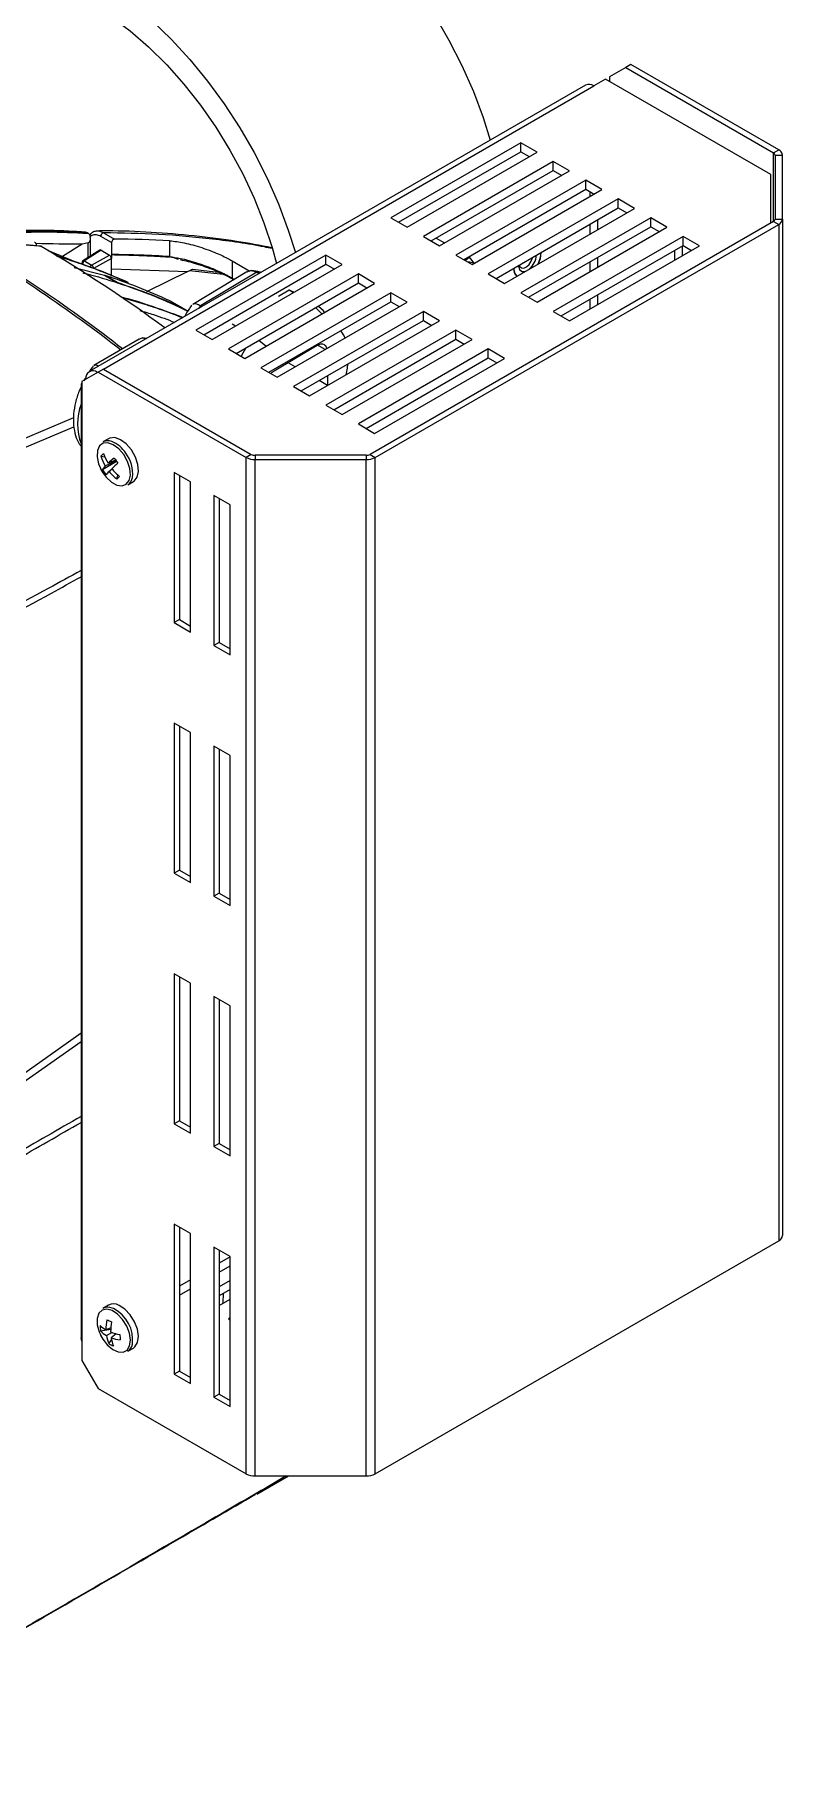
# Model space of a CAD drawing. Extents: x 9.3 to 87.2, y 1.1 to 68.8.
# Drawn here: x 62.23 to 66.3, y 48.54 to 57.94 of the extents above; entities that cross this region are included whole.
import ezdxf

# ---------------------------------------------------------------- set-up
doc = ezdxf.new("R2010")
doc.units = 0
doc.header["$MEASUREMENT"] = 0
doc.layers.add('OBJECT', color=7, linetype='CONTINUOUS')

msp = doc.modelspace()

# ---------------------------------------------------------------- linework, layer by layer
at = {"layer": 'OBJECT'}
for p, q in [((65.4431, 57.7638), (65.3547, 57.7127)), ((65.3547, 57.7127), (65.3547, 57.6882)), ((65.4714, 57.7801), (65.4431, 57.7638)), ((65.4431, 57.7638), (66.2475, 57.2994)), ((66.2758, 57.3157), (65.4714, 57.7801)), ((65.2249, 57.6682), (62.5237, 56.1088)), ((62.6006, 56.1228), (65.2699, 57.6637)), ((65.3335, 57.7005), (65.2699, 57.6637)), ((66.2322, 57.1817), (65.3335, 57.7005)), ((64.8721, 57.3545), (64.165, 56.9463)), ((64.9605, 57.3035), (64.8721, 57.3545)), ((64.8721, 57.3055), (64.8721, 57.3545)), ((64.2075, 56.9218), (64.8721, 57.3055)), ((64.2534, 56.8953), (64.9605, 57.3035)), ((65.0489, 57.2525), (64.3418, 56.8443)), ((64.8721, 57.3055), (64.9181, 57.279)), ((65.1373, 57.2014), (65.0489, 57.2525)), ((65.0489, 57.2035), (65.0489, 57.2525)), ((66.2475, 57.2994), (66.2758, 57.3157)), ((66.2475, 56.9259), (66.2475, 57.2994)), ((66.2563, 57.2871), (66.2563, 56.9382)), ((66.2563, 57.2871), (66.2963, 57.2871)), ((66.2963, 56.9382), (66.2963, 57.2871)), ((64.3842, 56.8198), (65.0489, 57.2035)), ((64.4302, 56.7932), (65.1373, 57.2014)), ((65.2257, 57.1504), (64.5186, 56.7422)), ((65.0489, 57.2035), (65.0949, 57.1769)), ((65.3141, 57.0994), (65.2257, 57.1504)), ((65.2257, 57.1014), (65.2257, 57.1504)), ((66.2322, 56.9171), (66.2322, 57.1817)), ((64.561, 56.7177), (65.2257, 57.1014)), ((64.607, 56.6912), (65.3141, 57.0994)), ((65.2257, 57.1014), (65.2716, 57.0749)), ((65.2487, 57.0881), (65.2487, 57.0616)), ((65.4025, 57.0484), (64.6954, 56.6402)), ((64.7378, 56.6157), (65.4025, 56.9994)), ((64.7837, 56.5891), (65.4909, 56.9973)), ((65.4909, 56.9973), (65.4025, 57.0484)), ((65.4025, 56.9994), (65.4025, 57.0484)), ((65.4025, 56.9994), (65.4484, 56.9728)), ((62.5138, 56.8635), (62.5125, 56.8643)), ((62.5162, 56.8621), (62.5138, 56.8635)), ((62.6012, 56.8642), (62.6606, 56.8299)), ((66.2475, 56.9259), (64.0518, 55.6584)), ((64.0801, 55.6421), (66.2758, 56.9096)), ((64.165, 56.9463), (64.2534, 56.8953)), ((65.5792, 56.9463), (64.8721, 56.5381)), ((64.9146, 56.5136), (65.5792, 56.8973)), ((64.9605, 56.4871), (65.6676, 56.8953)), ((65.2487, 56.9106), (65.2487, 56.8575)), ((65.2911, 56.882), (65.2911, 56.9351)), ((65.6676, 56.8953), (65.5792, 56.9463)), ((65.5792, 56.8973), (65.5792, 56.9463)), ((65.5792, 56.8973), (65.6252, 56.8708)), ((66.2475, 56.9259), (66.2758, 56.9096)), ((66.2563, 56.9382), (66.2963, 56.9382)), ((66.2758, 56.9096), (66.2758, 51.3776)), ((66.2963, 56.9382), (66.2963, 51.4061)), ((62.2364, 56.7958), (62.2364, 56.7933)), ((62.2654, 56.7889), (62.2612, 56.7905)), ((62.4845, 56.8016), (62.3777, 56.7356)), ((62.5174, 56.8095), (62.4845, 56.8016)), ((62.5803, 56.7699), (62.4894, 56.7117)), ((62.588, 56.7693), (62.4975, 56.7113)), ((62.5174, 56.8614), (62.5162, 56.8621)), ((62.5174, 56.7296), (62.5174, 56.8095)), ((62.5309, 56.7382), (62.5309, 56.8361)), ((62.6444, 56.8108), (62.5861, 56.8444)), ((62.588, 56.7693), (62.6338, 56.7428)), ((62.6444, 56.8108), (62.6444, 56.7458)), ((62.9607, 56.8207), (62.9607, 56.7345)), ((64.3418, 56.8443), (64.4302, 56.7932)), ((64.4111, 56.8353), (64.4571, 56.8088)), ((65.756, 56.8443), (65.0489, 56.4361)), ((65.0913, 56.4116), (65.756, 56.7953)), ((65.1373, 56.385), (65.8444, 56.7932)), ((65.7507, 56.7922), (65.7507, 56.7391)), ((65.8444, 56.7932), (65.756, 56.8443)), ((65.756, 56.7953), (65.756, 56.8443)), ((65.756, 56.7953), (65.802, 56.7687)), ((62.347, 56.7362), (62.4152, 56.7162)), ((62.4421, 56.676), (62.6065, 56.6328)), ((62.4825, 56.699), (62.4825, 56.6939)), ((62.4975, 56.7113), (62.5364, 56.6888)), ((62.5364, 56.6888), (62.6338, 56.7428)), ((62.6444, 56.7245), (62.5475, 56.6707)), ((62.6444, 56.7458), (62.6444, 56.7326)), ((62.6444, 56.7326), (62.6444, 56.7245)), ((62.6444, 56.6673), (62.6444, 56.7245)), ((63.8115, 56.7422), (63.1044, 56.334)), ((63.1468, 56.3095), (63.8115, 56.6932)), ((63.1928, 56.283), (63.8999, 56.6912)), ((63.3013, 56.7117), (63.398, 56.6559)), ((63.3013, 56.7117), (63.3013, 56.6179)), ((63.8999, 56.6912), (63.8115, 56.7422)), ((63.8115, 56.6932), (63.8115, 56.7422)), ((63.8115, 56.6932), (63.8574, 56.6667)), ((64.5186, 56.7422), (64.607, 56.6912)), ((64.5694, 56.7128), (64.5911, 56.7314)), ((64.5879, 56.7332), (64.5911, 56.7314)), ((64.5911, 56.7314), (64.6185, 56.6978)), ((65.2487, 56.7065), (65.2487, 56.6534)), ((65.2911, 56.6779), (65.2911, 56.731)), ((65.7083, 56.7677), (65.7083, 56.7147)), ((62.6065, 56.6328), (62.6772, 56.592)), ((62.6801, 56.5911), (62.6094, 56.6319)), ((62.6444, 56.6673), (63.0609, 56.6535)), ((62.6444, 56.6284), (62.6444, 56.6673)), ((63.0609, 56.6535), (62.835, 56.5435)), ((63.0609, 56.6535), (63.0849, 56.6654)), ((63.2518, 56.6377), (63.069, 56.6576)), ((63.0849, 56.6654), (63.2257, 56.6498)), ((63.3818, 56.6509), (63.0868, 56.4748)), ((63.4356, 56.6496), (63.1291, 56.4666)), ((63.9882, 56.6402), (63.2811, 56.2319)), ((63.3013, 56.6179), (63.3141, 56.6105)), ((63.3044, 56.611), (63.3098, 56.6079)), ((63.3236, 56.2075), (63.9882, 56.5912)), ((63.3695, 56.1809), (64.0766, 56.5891)), ((63.4356, 56.6496), (63.448, 56.6424)), ((63.4558, 56.6469), (63.4356, 56.6496)), ((64.0766, 56.5891), (63.9882, 56.6402)), ((63.9882, 56.5912), (63.9882, 56.6402)), ((63.9882, 56.5912), (64.0342, 56.5646)), ((64.6954, 56.6402), (64.7837, 56.5891)), ((64.8481, 56.6288), (64.85, 56.6274)), ((64.8736, 56.6562), (64.8737, 56.6562)), ((62.7024, 56.5114), (62.8395, 56.4713)), ((63.0323, 56.4531), (62.9616, 56.4939)), ((64.165, 56.5381), (63.4579, 56.1299)), ((63.5004, 56.1054), (64.165, 56.4891)), ((63.5463, 56.0789), (64.2534, 56.4871)), ((63.611, 56.5521), (63.553, 56.5175)), ((63.635, 56.5383), (63.611, 56.5521)), ((63.6411, 56.5391), (63.611, 56.5521)), ((64.2534, 56.4871), (64.165, 56.5381)), ((64.165, 56.4891), (64.165, 56.5381)), ((64.165, 56.4891), (64.211, 56.4626)), ((64.8721, 56.5381), (64.9605, 56.4871)), ((65.2487, 56.5024), (65.2487, 56.4493)), ((65.2911, 56.4738), (65.2911, 56.5269)), ((63.0323, 56.4531), (63.0603, 56.4389)), ((63.1291, 56.4666), (63.1177, 56.4518)), ((63.1291, 56.4666), (63.1363, 56.4625)), ((64.3418, 56.4361), (63.6347, 56.0278)), ((63.7885, 56.4228), (63.7556, 56.4569)), ((63.8041, 56.4318), (63.7959, 56.441)), ((64.4302, 56.385), (64.3418, 56.4361)), ((64.3418, 56.3871), (64.3418, 56.4361)), ((65.0489, 56.4361), (65.1373, 56.385)), ((63.1044, 56.334), (63.1928, 56.283)), ((63.3198, 56.3563), (63.3011, 56.3671)), ((63.6771, 56.0034), (64.3418, 56.3871)), ((63.7231, 55.9768), (64.4302, 56.385)), ((64.5186, 56.334), (63.8115, 55.9258)), ((64.3418, 56.3871), (64.3878, 56.3605)), ((64.607, 56.283), (64.5186, 56.334)), ((64.5186, 56.285), (64.5186, 56.334)), ((62.7945, 56.286), (62.5486, 56.1417)), ((62.835, 56.2885), (62.8143, 56.2919)), ((63.2811, 56.2319), (63.3695, 56.1809)), ((63.3762, 56.2378), (63.3499, 56.1923)), ((63.485, 56.2476), (63.446, 56.2781)), ((63.5301, 56.1122), (63.7643, 56.2519)), ((63.807, 56.2294), (63.7661, 56.253)), ((63.8539, 55.9013), (64.5186, 56.285)), ((63.8999, 55.8748), (64.607, 56.283)), ((64.6954, 56.2319), (63.9882, 55.8237)), ((64.5186, 56.285), (64.5645, 56.2585)), ((64.7837, 56.1809), (64.6954, 56.2319)), ((64.6954, 56.183), (64.6954, 56.2319)), ((62.6006, 56.1228), (62.5723, 56.1064)), ((62.6006, 56.1228), (63.4049, 55.6584)), ((63.4579, 56.1299), (63.5463, 56.0789)), ((63.6435, 56.135), (63.6053, 56.157)), ((64.0307, 55.7992), (64.6954, 56.183)), ((64.0766, 55.7727), (64.7837, 56.1809)), ((64.6954, 56.183), (64.7413, 56.1564)), ((62.4787, 56.0309), (62.4787, 50.8499)), ((62.5723, 56.1064), (62.4839, 56.0554)), ((62.4839, 56.0554), (62.4839, 50.7275)), ((62.5723, 56.1064), (63.3767, 55.6421)), ((63.6347, 56.0278), (63.7231, 55.9768)), ((63.8203, 56.0329), (63.7743, 56.0595)), ((63.8198, 56.0857), (63.8206, 56.0331)), ((63.8115, 55.9258), (63.8999, 55.8748)), ((62.4386, 55.8568), (62.0785, 55.7052)), ((62.1261, 55.6751), (62.4404, 55.8074)), ((62.6285, 55.7437), (62.5978, 55.7259)), ((63.9882, 55.8237), (64.0766, 55.7727)), ((62.587, 55.648), (62.6084, 55.6442)), ((63.4049, 55.6584), (63.3767, 55.6421)), ((63.3767, 50.11), (63.3767, 55.6421)), ((63.4262, 55.6533), (63.4262, 55.6302)), ((64.0306, 55.6533), (63.4262, 55.6533)), ((64.0306, 55.6533), (64.0306, 55.6302)), ((64.0518, 55.6584), (64.0801, 55.6421)), ((64.0801, 50.11), (64.0801, 55.6421)), ((62.5957, 55.5755), (62.6717, 55.6213)), ((62.6104, 55.5951), (62.6706, 55.6229)), ((62.6676, 55.6271), (62.6258, 55.6103)), ((62.6484, 55.5783), (62.6312, 55.5653)), ((63.0743, 55.508), (62.9859, 55.559)), ((62.9859, 55.559), (62.9859, 54.7425)), ((63.4262, 55.6302), (64.0306, 55.6302)), ((63.4262, 50.0982), (63.4262, 55.6302)), ((64.0306, 50.0982), (64.0306, 55.6302)), ((62.6736, 55.5238), (62.6792, 55.5457)), ((62.7328, 55.4921), (62.7635, 55.5098)), ((63.0142, 55.5427), (63.0142, 54.7588)), ((63.0743, 54.6914), (63.0743, 55.508)), ((63.2016, 55.4345), (63.2016, 54.6179)), ((63.29, 55.3835), (63.2016, 55.4345)), ((63.2299, 55.4182), (63.2299, 54.6343)), ((63.29, 54.5669), (63.29, 55.3835)), ((63.0142, 54.7588), (62.9859, 54.7425)), ((62.9859, 54.7425), (63.0743, 54.6914)), ((63.0142, 54.7588), (63.0743, 54.7241)), ((63.2299, 54.6343), (63.2016, 54.6179)), ((63.2016, 54.6179), (63.29, 54.5669)), ((63.2299, 54.6343), (63.29, 54.5996)), ((63.0743, 54.1443), (62.9859, 54.1954)), ((62.9859, 54.1954), (62.9859, 53.3788)), ((63.0142, 54.179), (63.0142, 53.3952)), ((63.0743, 53.3278), (63.0743, 54.1443)), ((63.2016, 54.0709), (63.2016, 53.2543)), ((63.29, 54.0198), (63.2016, 54.0709)), ((63.2299, 54.0545), (63.2299, 53.2707)), ((63.29, 53.2033), (63.29, 54.0198)), ((63.0142, 53.3952), (62.9859, 53.3788)), ((63.0142, 53.3952), (63.0743, 53.3605)), ((62.9859, 53.3788), (63.0743, 53.3278)), ((63.2299, 53.2707), (63.2016, 53.2543)), ((63.2016, 53.2543), (63.29, 53.2033)), ((63.2299, 53.2707), (63.29, 53.236)), ((62.9859, 52.8317), (62.9859, 52.0152)), ((63.0743, 52.7807), (62.9859, 52.8317)), ((63.0142, 52.8154), (63.0142, 52.0315)), ((63.0743, 51.9642), (63.0743, 52.7807)), ((63.2016, 52.7072), (63.2016, 51.8907)), ((63.29, 52.6562), (63.2016, 52.7072)), ((63.2299, 52.6909), (63.2299, 51.907)), ((63.29, 51.8397), (63.29, 52.6562)), ((62.4787, 52.5088), (62.1296, 52.2597)), ((62.1492, 52.2304), (62.4787, 52.4623)), ((63.0142, 52.0315), (62.9859, 52.0152)), ((62.9859, 52.0152), (63.0743, 51.9642)), ((63.0142, 52.0315), (63.0743, 51.9968)), ((63.2299, 51.907), (63.2016, 51.8907)), ((63.2016, 51.8907), (63.29, 51.8397)), ((63.2299, 51.907), (63.29, 51.8723)), ((62.9859, 51.4681), (62.9859, 50.6516)), ((63.0743, 51.4171), (62.9859, 51.4681)), ((63.0142, 51.4518), (63.0142, 50.6679)), ((63.0743, 50.6006), (63.0743, 51.4171)), ((63.2016, 51.3436), (63.2016, 50.5271)), ((63.29, 51.2926), (63.2016, 51.3436)), ((63.2299, 51.3273), (63.2299, 50.5434)), ((64.0801, 50.11), (66.2758, 51.3776)), ((63.29, 51.2908), (63.2299, 51.2561)), ((63.2299, 51.2071), (63.29, 51.2418)), ((63.29, 50.4761), (63.29, 51.2926)), ((63.0743, 51.1663), (63.0142, 51.1316)), ((63.29, 51.1622), (63.2299, 51.1275)), ((63.0142, 51.0826), (63.0743, 51.1173)), ((63.29, 51.1132), (63.2299, 51.0785)), ((63.2299, 51.0255), (63.29, 51.0602)), ((63.2531, 51.0389), (63.2537, 51.0923)), ((62.6285, 51.0281), (62.5978, 51.0104)), ((62.6556, 51.0088), (62.6482, 51.0118)), ((63.29, 50.9581), (63.2811, 50.953)), ((63.2811, 50.953), (63.29, 50.9479)), ((62.5851, 50.8874), (62.6402, 50.8972)), ((62.6405, 50.9037), (62.6143, 50.8938)), ((62.6169, 50.8625), (62.6459, 50.8798)), ((62.6692, 50.8725), (62.6427, 50.8507)), ((62.665, 50.869), (62.6676, 50.8729)), ((62.631, 50.8178), (62.6449, 50.8388)), ((62.7328, 50.7766), (62.7635, 50.7943)), ((62.4839, 50.7275), (62.5723, 50.5744)), ((63.0142, 50.6679), (62.9859, 50.6516)), ((63.0142, 50.6679), (63.0743, 50.6332)), ((62.5723, 50.5744), (63.3767, 50.11)), ((62.9859, 50.6516), (63.0743, 50.6006)), ((63.2299, 50.5434), (63.2016, 50.5271)), ((63.2016, 50.5271), (63.29, 50.4761)), ((63.2299, 50.5434), (63.29, 50.5087)), ((63.4262, 50.0982), (64.0306, 50.0982)), ((63.4365, 49.999), (63.6077, 50.0982))]:
    msp.add_line(p, q, dxfattribs=at)
at = {"layer": 'OBJECT', "flags": 128}
for points in [[(63.5997, 58.8713), (63.7098, 58.8019), (63.8189, 58.7213), (63.9261, 58.6303), (64.0306, 58.5295), (64.1314, 58.4199), (64.2277, 58.3025), (64.3186, 58.1781), (64.4033, 58.0479), (64.4813, 57.9129), (64.5516, 57.7744), (64.6139, 57.6335), (64.6675, 57.4914), (64.7064, 57.3689)], [(62.539, 58.259), (62.6491, 58.1896), (62.7582, 58.109), (62.8655, 58.018), (62.97, 57.9172), (63.0708, 57.8076), (63.167, 57.6902), (63.2579, 57.5658), (63.3427, 57.4356), (63.4206, 57.3006), (63.491, 57.1621), (63.5532, 57.0212), (63.6069, 56.8791), (63.6458, 56.7566)], [(62.539, 58.1063), (62.643, 58.0404), (62.746, 57.9633), (62.8469, 57.8758), (62.9449, 57.7788), (63.039, 57.673), (63.1283, 57.5597), (63.2119, 57.4398), (63.289, 57.3146), (63.3589, 57.1852), (63.4209, 57.0529), (63.4745, 56.9189), (63.519, 56.7845), (63.5429, 56.6972)], [(62.2585, 56.7913), (61.9519, 56.8187), (61.8205, 56.8305)], [(62.2612, 56.7905), (62.2489, 56.7916), (62.1999, 56.7959), (62.004, 56.8135), (61.8232, 56.8296)], [(62.2585, 56.7913), (62.2597, 56.7911), (62.2612, 56.7905)], [(64.8594, 56.6859), (64.8596, 56.6829), (64.865, 56.6649), (64.8769, 56.6547), (64.8936, 56.6538), (64.8975, 56.6548)], [(64.8634, 56.6881), (64.877, 56.6945), (64.8839, 56.7)], [(64.8639, 56.6885), (64.867, 56.6811), (64.8762, 56.6732), (64.8891, 56.6725), (64.9037, 56.6791), (64.9178, 56.692), (64.9292, 56.7093), (64.9363, 56.7282), (64.9368, 56.7305)], [(62.6094, 56.6319), (62.6091, 56.632), (62.6087, 56.6321), (62.6083, 56.6322), (62.608, 56.6323), (62.6076, 56.6325), (62.6073, 56.6326), (62.6069, 56.6327), (62.6065, 56.6328)], [(62.6772, 56.592), (62.6776, 56.5919), (62.678, 56.5918), (62.6783, 56.5916), (62.6787, 56.5915), (62.6791, 56.5914), (62.6794, 56.5913), (62.6798, 56.5912), (62.6801, 56.5911)], [(64.8333, 56.6708), (64.8389, 56.6431), (64.8503, 56.6276)], [(63.7959, 56.441), (63.7733, 56.4618), (63.7692, 56.4647)], [(63.9158, 56.2922), (63.9077, 56.3089), (63.8925, 56.3318)], [(63.7643, 56.2519), (63.7746, 56.2569), (63.7845, 56.2594), (63.7937, 56.2592), (63.8018, 56.2565), (63.8084, 56.2513), (63.8134, 56.2438), (63.8165, 56.2348)], [(63.5127, 56.0983), (63.5199, 56.1049), (63.5301, 56.1122)], [(63.9215, 56.0914), (63.9287, 56.1277), (63.9317, 56.1503)], [(62.7529, 55.6824), (62.7249, 55.7151), (62.6938, 55.7382), (62.6629, 55.7492), (62.6357, 55.747), (62.6285, 55.7437)], [(62.711, 55.6572), (62.6843, 55.6883), (62.6546, 55.7104), (62.6252, 55.7209), (62.5992, 55.7187), (62.5794, 55.7042), (62.568, 55.6787), (62.5662, 55.6452), (62.5742, 55.6072), (62.5823, 55.5865)], [(62.6043, 55.5484), (62.6152, 55.5344), (62.6438, 55.5074), (62.6738, 55.4909), (62.7019, 55.4867), (62.7251, 55.4952), (62.7409, 55.5154), (62.7476, 55.5453), (62.7444, 55.5816), (62.7318, 55.6202), (62.711, 55.6572)], [(62.7635, 55.5098), (62.7677, 55.5126), (62.7843, 55.5338), (62.7913, 55.5652), (62.788, 55.6032), (62.7747, 55.6437), (62.7529, 55.6824)], [(62.5823, 55.5865), (62.5912, 55.5689), (62.6043, 55.5484)], [(62.6474, 50.9985), (62.6185, 51.006), (62.5937, 51.0008), (62.5758, 50.9834), (62.5666, 50.9558), (62.5672, 50.9208), (62.5775, 50.8824), (62.5823, 50.871)], [(62.6043, 50.8328), (62.6218, 50.8116), (62.651, 50.7869), (62.6808, 50.7732), (62.708, 50.7721), (62.7297, 50.7835), (62.7434, 50.8063), (62.7477, 50.8381), (62.7422, 50.8753), (62.7274, 50.9139), (62.705, 50.9498), (62.6773, 50.979), (62.6474, 50.9985), (62.6474, 50.9985)], [(62.7635, 50.7943), (62.7725, 50.8011), (62.7869, 50.825), (62.7915, 50.8583), (62.7857, 50.8973), (62.7702, 50.9378), (62.7466, 50.9755), (62.7176, 51.0061), (62.6862, 51.0265)], [(62.4839, 50.8326), (62.4805, 50.8398), (62.4787, 50.8499)], [(62.5823, 50.871), (62.5964, 50.8446), (62.6043, 50.8328)]]:
    msp.add_lwpolyline(points, dxfattribs=at)
at = {"layer": 'OBJECT'}
for centre, radius, start, end in [((65.2435, 57.6269), 0.0453, 54.38293, 114.30641), ((66.2413, 57.2856), 0.0151, 5.69606, 65.62485), ((66.2613, 57.2836), 0.0352, 5.69543, 65.62475), ((62.6066, 56.8444), 0.0205, 105.25979, 180.16423), ((66.2413, 56.9397), 0.0151, 294.38653, 354.29441), ((66.2613, 56.9417), 0.0352, 294.37413, 354.30585), ((57.6637, 49.7556), 8.1965, 52.14169, 59.6253), ((57.7371, 49.8456), 8.0916, 52.1294, 59.66945), ((58.4169, 50.217), 7.615, 53.60055, 59.68004), ((61.3028, 54.1361), 2.813, 66.0142, 69.09945), ((61.2759, 53.1329), 3.76, 72.29525, 72.36219), ((62.4029, 56.6863), 0.033, 59.98487, 62.30083), ((62.4028, 56.686), 0.0333, 57.71519, 60.01639), ((61.5319, 53.9311), 2.9218, 65.66286, 72.31663), ((62.4975, 56.699), 0.015, 122.66568, 180), ((62.4897, 56.6996), 0.00723, 184.25369, 247.06481), ((62.5099, 56.6919), 0.0231, 122.60583, 177.39417), ((62.4932, 56.7048), 0.00777, 55.89934, 118.73586), ((62.5485, 56.6698), 0.0225, 122.32059, 157.72668), ((62.5233, 56.6692), 0.0236, 4.25395, 56.10779), ((62.9445, 56.7408), 0.0174, 331.6256, 338.69705), ((64.5873, 56.6473), 0.0567, 59.78091, 92.50038), ((64.8488, 56.7499), 0.1084, 310.00898, 355.87743), ((64.8488, 56.7499), 0.1084, 310.23634, 355.92257), ((64.8342, 56.7639), 0.149, 332.20567, 357.46458), ((64.8372, 56.7632), 0.1464, 332.06936, 357.74925), ((61.7149, 53.8301), 2.9411, 64.91884, 72.29319), ((61.7856, 53.7893), 2.9411, 64.91884, 72.29319), ((63.3089, 56.6171), 0.00757, 174.47768, 234.21115), ((64.8918, 56.6687), 0.0589, 178.15076, 224.61455), ((64.8871, 56.6827), 0.0297, 242.9212, 291.06922), ((61.7002, 52.888), 3.76, 72.29525, 72.36219), ((62.8272, 56.4413), 0.033, 59.98515, 62.30055), ((62.827, 56.4411), 0.0333, 57.71502, 60.01656), ((61.9487, 53.665), 2.9442, 68.40123, 72.3032), ((62.5439, 56.0739), 0.0393, 50.79687, 189.21388), ((62.5108, 56.0309), 0.032, 147.27156, 212.72775), ((62.7902, 55.8236), 0.3299, 160.77813, 199.22187), ((62.6591, 55.5888), 0.0934, 128.18301, 140.60018), ((62.8144, 55.7168), 0.2375, 196.82517, 210.80376), ((62.6243, 55.6747), 0.0577, 67.74316, 117.30601), ((62.8525, 55.7485), 0.2655, 198.97613, 211.36859), ((62.5867, 55.5794), 0.1601, 32.18873, 68.20188), ((62.5805, 55.5543), 0.1796, 353.16794, 37.9181), ((63.4241, 55.7312), 0.101, 241.95993, 271.14354), ((63.4253, 55.6966), 0.0433, 241.96006, 271.14299), ((64.0315, 55.6966), 0.0433, 268.86156, 298.03398), ((64.0326, 55.7312), 0.101, 268.85563, 298.04046), ((62.7836, 55.6773), 0.2208, 204.27603, 215.71859), ((62.6732, 55.533), 0.0884, 135.30358, 151.27451), ((62.7739, 55.679), 0.2062, 210.15864, 219.61746), ((62.7863, 55.408), 0.2209, 134.62079, 140.82162), ((62.973, 55.2234), 0.5198, 127.02846, 131.90302), ((62.8305, 55.7268), 0.2566, 219.03727, 232.31397), ((63.6433, 54.5296), 1.4482, 131.72508, 133.4846), ((62.8768, 55.7634), 0.294, 218.48582, 230.06254), ((63.317, 56.0758), 0.7894, 213.65333, 216.12116), ((62.572, 55.6421), 0.1559, 310.6791, 318.10409), ((62.7024, 55.5402), 0.0569, 302.31398, 352.67602), ((66.2613, 51.4096), 0.0352, 294.37413, 354.30585), ((62.6244, 50.9604), 0.0566, 65.20212, 118.02673), ((62.8645, 50.895), 0.2502, 167.74318, 180.26653), ((63.8875, 53.6813), 3.0128, 245.12129, 245.6252), ((62.6559, 50.9759), 0.059, 59.07754, 117.70798), ((62.5687, 50.8385), 0.1911, 352.94571, 62.96129), ((62.7836, 50.9617), 0.2208, 204.27603, 215.71859), ((62.6778, 51.0152), 0.137, 225.97735, 242.34919), ((62.7364, 50.915), 0.1537, 179.368, 190.32525), ((62.6759, 50.9704), 0.123, 222.44208, 241.34801), ((62.7733, 50.8873), 0.1583, 189.0107, 206.01415), ((62.9486, 50.8874), 0.3086, 170.74425, 181.01016), ((62.7548, 51.1833), 0.3224, 249.15088, 258.38892), ((62.8147, 50.8754), 0.1737, 188.20047, 203.27325), ((62.7277, 51.085), 0.2492, 250.0763, 261.86888), ((63.7475, 50.9424), 1.0602, 184.05351, 185.63974), ((62.6955, 50.9268), 0.1267, 239.36866, 251.3776), ((62.7012, 50.8253), 0.058, 302.99025, 349.89111), ((63.4241, 50.1992), 0.101, 241.95993, 271.14354), ((64.0326, 50.1992), 0.101, 268.85563, 298.04046)]:
    msp.add_arc(centre, radius, start, end, dxfattribs=at)
for centre, major_axis, ratio, start_param, end_param in [((62.588, 56.757), (-0.0075, 0.013), 0.577381, 5.496497, 6.309401), ((62.6558, 56.8164), (0.0084, 0.0125), 0.616702, 0.390213, 2.39695), ((59.4629, 47.8275), (5.5684, 8.3217), 0.616702, 0.346014, 0.390213), ((62.6338, 56.7306), (-0.0075, 0.013), 0.577382, 3.926872, 5.497668), ((59.4621, 47.8271), (5.5166, 8.2443), 0.616702, 0.340997, 0.388097)]:
    msp.add_ellipse(centre, major_axis=major_axis, ratio=ratio, start_param=start_param, end_param=end_param, dxfattribs=at)
for points, knots in [([(62.4957, 56.868), (62.4589, 56.8702), (62.3532, 56.8765), (62.2229, 56.8788), (62.1285, 56.8747), (62.106, 56.8737)], [0, 0, 0, 0, 0.288252, 0.829907, 1, 1, 1, 1]), ([(62.5125, 56.8643), (62.4919, 56.8654), (62.3885, 56.8712), (62.2569, 56.8753), (62.1433, 56.87), (62.1155, 56.8687)], [0, 0, 0, 0, 0.158757, 0.794131, 1, 1, 1, 1]), ([(62.1205, 56.8661), (62.1782, 56.8678), (62.3124, 56.8716), (62.443, 56.8651), (62.5174, 56.8614)], [0, 0, 0, 0, 0.43005, 1, 1, 1, 1]), ([(62.5125, 56.8643), (62.5094, 56.8658), (62.5043, 56.8684), (62.4981, 56.8681), (62.4957, 56.868)], [0, 0, 0, 0, 0.620025, 1, 1, 1, 1]), ([(62.5274, 56.8498), (62.5292, 56.8535), (62.5349, 56.8648), (62.5516, 56.8738), (62.5751, 56.8764), (62.5925, 56.8683), (62.6012, 56.8642)], [0, 0, 0, 0, 0.139686, 0.429165, 0.714119, 1, 1, 1, 1]), ([(63.5172, 56.7831), (63.4533, 56.7952), (63.3151, 56.8214), (63.0961, 56.849), (62.861, 56.8674), (62.6843, 56.8754), (62.5847, 56.874), (62.5666, 56.8738)], [0, 0, 0, 0, 0.210387, 0.455364, 0.700364, 0.945816, 1, 1, 1, 1]), ([(63.5184, 56.778), (63.5046, 56.781), (63.4, 56.8041), (63.195, 56.8311), (62.904, 56.8591), (62.7022, 56.8625), (62.6012, 56.8642)], [0, 0, 0, 0, 0.048117, 0.363729, 0.681864, 1, 1, 1, 1]), ([(62.2364, 56.7958), (62.2364, 56.8001), (62.2354, 56.8038), (62.2326, 56.8078), (62.2315, 56.8088), (62.2289, 56.8103), (62.2274, 56.8108), (62.2258, 56.8109)], [0, 0, 0, 0, 0.5, 0.5, 0.75, 0.75, 1, 1, 1, 1]), ([(62.4845, 56.8016), (62.4845, 56.8016), (62.4004, 56.8016), (62.3171, 56.8035), (62.2338, 56.8054)], [0, 0, 0, 0, 0.000006, 1, 1, 1, 1]), ([(62.2654, 56.7888), (62.2645, 56.7894), (62.2625, 56.7909), (62.2599, 56.7909), (62.2585, 56.7909)], [0, 0, 0, 0, 0.4330368, 1, 1, 1, 1]), ([(62.5174, 56.8095), (62.5177, 56.8096), (62.5191, 56.8098), (62.5218, 56.8114), (62.527, 56.8177), (62.531, 56.829), (62.5311, 56.8425), (62.5268, 56.854), (62.5206, 56.859), (62.5174, 56.8614)], [0, 0, 0, 0, 0.018056, 0.083661, 0.166714, 0.400676, 0.607754, 0.803657, 1, 1, 1, 1]), ([(62.5861, 56.8444), (62.5785, 56.848), (62.5631, 56.8551), (62.5432, 56.8526), (62.5308, 56.8467), (62.5273, 56.8397), (62.527, 56.839)], [0, 0, 0, 0, 0.320301, 0.640382, 0.967449, 1, 1, 1, 1]), ([(62.9607, 56.8207), (62.9863, 56.8178), (63.0374, 56.8121), (63.1328, 56.7858), (63.2207, 56.7528), (63.2749, 56.7267), (63.2971, 56.7141), (63.3013, 56.7117)], [0, 0, 0, 0, 0.262101, 0.524826, 0.767522, 0.956173, 1, 1, 1, 1]), ([(62.2975, 56.7675), (62.3037, 56.7652), (62.3511, 56.7478), (62.3984, 56.727), (62.4396, 56.7089)], [0, 0, 0, 0, 0.13069, 1, 1, 1, 1]), ([(62.4305, 56.7117), (62.3966, 56.7265), (62.3548, 56.7448), (62.3107, 56.7613), (62.3023, 56.7644)], [0, 0, 0, 0, 0.8112002, 1, 1, 1, 1]), ([(62.405, 56.7201), (62.3951, 56.7236), (62.3742, 56.731), (62.3527, 56.7367), (62.3413, 56.7398)], [0, 0, 0, 0, 0.471518, 1, 1, 1, 1]), ([(62.4152, 56.7162), (62.4152, 56.7162), (62.4152, 56.7162), (62.4152, 56.7162), (62.4151, 56.7163), (62.4155, 56.7162), (62.4165, 56.716), (62.4176, 56.7157), (62.4182, 56.7155)], [0, 0, 0, 0, 0.008152, 0.01895, 0.038891, 0.124454, 0.462158, 1, 1, 1, 1]), ([(62.4206, 56.7142), (62.42, 56.7144), (62.4191, 56.7147), (62.4179, 56.7151), (62.4171, 56.7154), (62.4166, 56.7156), (62.4162, 56.7158), (62.4159, 56.7159), (62.4157, 56.716), (62.4155, 56.7161), (62.4154, 56.7161), (62.4153, 56.7162), (62.4152, 56.7162), (62.4152, 56.7162)], [0, 0, 0, 0, 0.326158, 0.544988, 0.692102, 0.791242, 0.858308, 0.903966, 0.935333, 0.96621, 0.979398, 0.992715, 1, 1, 1, 1]), ([(62.4182, 56.7155), (62.4258, 56.7132), (62.4634, 56.7016), (62.5546, 56.6694), (62.6468, 56.6328), (62.7105, 56.6049), (62.7279, 56.5971), (62.7329, 56.5948), (62.7351, 56.5937), (62.7355, 56.5935), (62.7357, 56.5934), (62.7359, 56.5933), (62.7359, 56.5933), (62.736, 56.5933), (62.736, 56.5933), (62.736, 56.5933)], [0, 0, 0, 0, 0.0753734, 0.376432, 0.837708, 0.9531372, 0.9819956, 0.9964303, 0.9982346, 0.9991377, 0.9995897, 0.9998168, 0.9999314, 0.9999758, 1, 1, 1, 1]), ([(62.736, 56.5933), (62.736, 56.5933), (62.736, 56.5933), (62.736, 56.5933), (62.736, 56.5933), (62.736, 56.5932), (62.736, 56.5932), (62.7359, 56.5933), (62.7355, 56.5934), (62.7345, 56.5938), (62.7324, 56.5948), (62.7278, 56.5968), (62.702, 56.608), (62.6305, 56.6385), (62.5369, 56.6743), (62.4596, 56.7006), (62.4271, 56.7119), (62.4206, 56.7142)], [0, 0, 0, 0, 0.000004, 0.000043, 0.000132, 0.000204, 0.000423, 0.000858, 0.002599, 0.006075, 0.013025, 0.026924, 0.054721, 0.277103, 0.7219, 0.944334, 1, 1, 1, 1]), ([(62.6444, 56.7458), (62.6444, 56.7458), (62.6444, 56.7458), (62.6444, 56.7458), (62.6444, 56.7458), (62.6444, 56.7457), (62.6445, 56.7457), (62.6446, 56.7457), (62.6447, 56.7457), (62.6451, 56.7457), (62.6458, 56.7456), (62.6473, 56.7455), (62.6504, 56.7454), (62.6574, 56.7452), (62.6722, 56.7449), (62.6974, 56.7443), (62.7286, 56.7436), (62.7599, 56.7427), (62.7867, 56.7417), (62.8106, 56.7408), (62.8322, 56.7399), (62.8521, 56.7389), (62.8705, 56.738), (62.8877, 56.7371), (62.9038, 56.7362), (62.919, 56.7352), (62.9333, 56.7343), (62.9468, 56.7335), (62.9556, 56.7329), (62.9598, 56.7326)], [0, 0, 0, 0, 0.0000051, 0.0000178, 0.0000547, 0.0001428, 0.0003185, 0.0004939, 0.0009798, 0.0019523, 0.0038975, 0.0078193, 0.0158769, 0.0335408, 0.074192, 0.1554939, 0.2720469, 0.3682041, 0.4518893, 0.5267911, 0.594992, 0.6578129, 0.7161573, 0.77068, 0.821873, 0.8701206, 0.9157304, 0.958954, 1, 1, 1, 1]), ([(63.0099, 56.7185), (62.9942, 56.7247), (62.9782, 56.731), (62.9602, 56.7325), (62.9598, 56.7326)], [0, 0, 0, 0, 0.981769, 1, 1, 1, 1]), ([(62.9607, 56.7345), (62.9796, 56.7319), (63.0239, 56.7257), (63.1102, 56.7018), (63.2038, 56.6669), (63.2675, 56.6369), (63.2949, 56.6215), (63.3013, 56.6179)], [0, 0, 0, 0, 0.199481, 0.468274, 0.718229, 0.934562, 1, 1, 1, 1]), ([(63.3067, 56.6103), (63.3, 56.6141), (63.2708, 56.6305), (63.2038, 56.6614), (63.1084, 56.6959), (63.0492, 56.7099), (63.0207, 56.7166)], [0, 0, 0, 0, 0.086085, 0.370244, 0.696882, 1, 1, 1, 1]), ([(62.4892, 56.6462), (62.4961, 56.6446), (62.5602, 56.6295), (62.622, 56.6097), (62.6772, 56.592)], [0, 0, 0, 0, 0.107615, 1, 1, 1, 1]), ([(62.6772, 56.592), (62.744, 56.5694), (62.8751, 56.5251), (62.9989, 56.4665), (63.0597, 56.4376)], [0, 0, 0, 0, 0.508767, 1, 1, 1, 1]), ([(63.3824, 56.6498), (63.3851, 56.6518), (63.394, 56.6582), (63.4129, 56.6594), (63.428, 56.6529), (63.4356, 56.6496)], [0, 0, 0, 0, 0.179065, 0.58943, 1, 1, 1, 1]), ([(63.458, 56.6482), (63.4564, 56.6489), (63.4398, 56.656), (63.4215, 56.6571), (63.4049, 56.6581)], [0, 0, 0, 0, 0.098063, 1, 1, 1, 1]), ([(62.8294, 56.4751), (62.8189, 56.4787), (62.7761, 56.4935), (62.732, 56.5051), (62.6986, 56.5138)], [0, 0, 0, 0, 0.24441, 1, 1, 1, 1]), ([(62.7987, 56.4412), (62.8238, 56.4341), (62.8884, 56.4158), (62.9501, 56.3915), (62.9877, 56.3767)], [0, 0, 0, 0, 0.388859, 1, 1, 1, 1]), ([(62.8395, 56.4713), (62.8395, 56.4713), (62.8394, 56.4713), (62.8394, 56.4713), (62.8394, 56.4714), (62.8397, 56.4713), (62.8408, 56.4711), (62.8418, 56.4708), (62.8425, 56.4706)], [0, 0, 0, 0, 0.009023, 0.020487, 0.042289, 0.122762, 0.441726, 1, 1, 1, 1]), ([(62.8448, 56.4692), (62.8443, 56.4694), (62.8434, 56.4698), (62.8422, 56.4702), (62.8414, 56.4705), (62.8408, 56.4707), (62.8404, 56.4709), (62.8402, 56.471), (62.8399, 56.4711), (62.8398, 56.4711), (62.8396, 56.4712), (62.8396, 56.4712), (62.8395, 56.4713), (62.8395, 56.4713)], [0, 0, 0, 0, 0.326157, 0.544986, 0.6921, 0.79124, 0.858306, 0.903951, 0.935333, 0.96621, 0.979398, 0.992715, 1, 1, 1, 1]), ([(62.8425, 56.4706), (62.848, 56.4689), (62.8755, 56.4605), (62.9405, 56.4384), (62.998, 56.4157), (63.032, 56.4022)], [0, 0, 0, 0, 0.092811, 0.463668, 1, 1, 1, 1]), ([(63.0305, 56.4014), (63.0099, 56.4097), (62.9581, 56.4307), (62.8972, 56.4511), (62.8536, 56.4662), (62.8448, 56.4692)], [0, 0, 0, 0, 0.344315, 0.868711, 1, 1, 1, 1]), ([(63.0825, 56.4706), (63.0777, 56.4643), (63.0633, 56.4456), (63.0512, 56.4248), (63.0431, 56.4109)], [0, 0, 0, 0, 0.331627, 1, 1, 1, 1]), ([(63.1291, 56.4666), (63.1219, 56.4702), (63.1076, 56.4772), (63.0933, 56.4787), (63.0888, 56.4749), (63.0875, 56.4738)], [0, 0, 0, 0, 0.410568, 0.820932, 1, 1, 1, 1]), ([(62.795, 56.2851), (62.7972, 56.2867), (62.8046, 56.292), (62.8181, 56.2931), (62.8285, 56.2888), (62.8326, 56.2872)], [0, 0, 0, 0, 0.2041569, 0.6865047, 1, 1, 1, 1]), ([(62.5448, 56.138), (62.5401, 56.1321), (62.5329, 56.123), (62.5269, 56.113), (62.5249, 56.1095)], [0, 0, 0, 0, 0.655075, 1, 1, 1, 1]), ([(62.5753, 56.1386), (62.5723, 56.14), (62.5634, 56.1442), (62.554, 56.1448), (62.5502, 56.1417), (62.5491, 56.1408)], [0, 0, 0, 0, 0.263577, 0.781, 1, 1, 1, 1]), ([(62.4787, 56.0246), (62.4753, 56.0174), (62.4623, 55.99), (62.4479, 55.9404), (62.4369, 55.878), (62.4364, 55.8169), (62.4472, 55.7626), (62.4625, 55.7231), (62.4765, 55.7055), (62.4806, 55.7003)], [0, 0, 0, 0, 0.063034, 0.23861, 0.416225, 0.596775, 0.779731, 0.935275, 1, 1, 1, 1]), ([(62.5049, 56.0769), (62.5018, 56.0724), (62.4978, 56.0664), (62.4948, 56.0597), (62.4941, 56.0581)], [0, 0, 0, 0, 0.743763, 1, 1, 1, 1]), ([(62.4787, 55.0255), (62.4202, 54.9936), (62.0056, 54.7684), (61.4941, 54.4842), (61.0372, 54.2308), (60.9452, 54.1798)], [0, 0, 0, 0, 0.116122, 0.822031, 1, 1, 1, 1]), ([(60.9612, 54.1522), (61.0532, 54.2033), (61.5099, 54.4568), (62.0161, 54.7387), (62.4252, 54.962), (62.4787, 54.9912)], [0, 0, 0, 0, 0.179734, 0.892612, 1, 1, 1, 1]), ([(62.4787, 52.0551), (62.3545, 51.9834), (61.8844, 51.7121), (61.4154, 51.4338), (61.0704, 51.229)], [0, 0, 0, 0, 0.264326, 1, 1, 1, 1]), ([(61.0805, 51.2071), (61.4262, 51.411), (61.8919, 51.6856), (62.3585, 51.9534), (62.4787, 52.0223)], [0, 0, 0, 0, 0.7424487, 1, 1, 1, 1]), ([(63.5957, 50.0982), (63.4498, 50.0132), (62.9036, 49.6951), (61.9511, 49.1427), (61.0708, 48.6427), (60.5912, 48.3727), (60.5121, 48.3282)], [0, 0, 0, 0, 0.14233, 0.532595, 0.922874, 1, 1, 1, 1]), ([(60.5031, 48.3177), (60.582, 48.3622), (61.0607, 48.6321), (61.9392, 49.1314), (62.8388, 49.6564), (63.3331, 49.9431), (63.428, 49.9981)], [0, 0, 0, 0, 0.081149, 0.491855, 0.902469, 1, 1, 1, 1])]:
    msp.add_open_spline(points, degree=3, knots=knots, dxfattribs=at)

doc.saveas('drawing.dxf')
